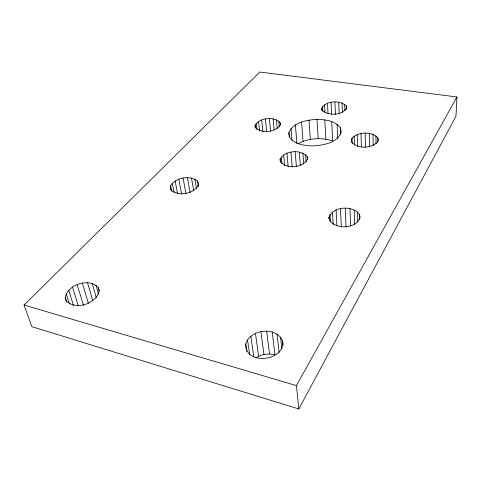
<?xml version="1.0" encoding="UTF-8"?>
<svg xmlns="http://www.w3.org/2000/svg" width="481" height="481" viewBox="0 0 481 481"><rect width="100%" height="100%" fill="white"/><g stroke="black" fill="none" stroke-linecap="round" stroke-linejoin="round"><path stroke-width="0.72" d="M456.95 96.964L455.958 116.288L298.827 408.97L31.83 326.659L24.05 305.02L259.794 72.03L456.95 96.964L296.428 385.612L298.827 408.97M170.31 188.083L170.641 185.612C176.034 177.447 189.43 175.078 197.312 180.868L198.479 183.063L198.28 185.522C193.061 193.963 179.191 196.41 171.368 190.326L170.31 188.083L170.593 189.526M98.292 287.512L99.152 290.68C96.579 303.968 74.994 310.894 65.903 300.409L65.212 297.15C68.308 284.235 88.949 277.579 98.292 287.512L99.314 291.119M328.968 217.28C333.375 205.922 352.567 205.225 359.523 214.514L360.131 217.364C356.126 229.1 336.105 229.852 329.419 220.142L328.968 217.28L329.052 218.759M352.086 138.047L351.256 140.181L351.743 142.322C358.189 149.134 371.182 148.521 377.675 142.021L378.403 139.857L377.789 137.728C371.236 131.187 358.652 131.77 352.086 138.047L352.26 143.2M282.587 340.831C285.78 361.273 244.685 365.831 245.737 344.053C250.222 327.441 282.347 325.992 283.087 345.274M321.663 108.195C326.28 100.457 339.959 99.964 346.284 105.898L346.723 107.744C342.322 115.693 328.186 116.216 321.999 110.053L321.663 108.195L321.795 110.389M280.128 159.187C284.986 150.337 300.787 149.002 307.239 156.692L307.539 158.958C302.946 168.073 286.55 169.468 280.303 161.46L280.128 159.187L280.417 162.157M288.913 132.63C293.428 122.048 306.776 120.058 316.985 119.342C325.294 119.589 335.095 120.629 340.41 127.85L341.276 131.92C337.452 143.242 323.178 145.214 312.824 145.935C304.449 145.593 294.186 144.565 289.328 136.736L288.913 132.63L289.291 136.959M280.195 122.787L280.363 124.741C275.601 132.509 261.117 134.127 255.14 127.086L255.08 125.12C260.041 117.568 274.05 116.005 280.195 122.787L280.405 125M255.814 357.972C261.279 354.052 268.5 353.27 274.946 354.78L272.174 331.956M298.184 143.639C308.634 137.981 321.47 137.313 332.708 140.927L331.716 121.525M24.05 305.02L296.428 385.612M65.212 297.15L66.763 302.05M66.192 293.614L69.486 304.088M68.711 290.145L73.485 305.477M72.517 287.073L78.283 305.862M77.225 284.686L83.514 305.519M82.395 283.189L88.36 303.307M87.542 282.732L92.779 300.703M92.184 283.351L96.32 297.739M95.887 284.986L98.551 294.36M170.641 185.612L171.765 191.378M172.312 183.165L174.11 192.514M175.138 180.964L177.591 193.891M178.842 179.227L181.65 194.288M183.075 178.108L185.949 193.879M187.428 177.705L190.115 192.773M191.498 178.066L193.765 190.993M194.901 179.154L196.513 188.504M197.312 180.868L198.292 186.64M245.737 344.053L246.837 351.425M247.499 339.905L249.669 354.623M250.86 336.243L253.812 356.836M255.477 333.417L258.628 356.199M260.912 331.674L263.931 354.461M266.654 331.175L269.546 353.968M276.96 333.958L279.112 352.399M255.08 125.12L255.423 128.072M256.253 123.154L257.004 129.774M280.555 337.013L281.896 348.833M258.519 121.374L259.584 130.916M261.664 119.949L262.939 131.68M265.374 119.005L266.69 131.469M269.312 118.639L270.587 131.103M273.094 118.879L274.188 129.894M281.283 156.92L281.92 163.594M276.365 119.709L277.218 128.535M278.818 121.056L279.377 126.948M283.634 154.882L284.674 165.981M286.959 153.259L288.161 166.564M290.933 152.2L292.214 166.979M291.017 128.559L292.039 140.494M295.172 151.81L296.404 166.594M295.394 124.904L296.909 143.488M299.29 152.116L300.354 165.44M301.587 121.994L303.054 141.276M302.892 153.102L303.745 164.225M305.633 154.678L306.187 162.109M307.239 156.692L307.455 159.668M309.012 120.088L310.359 139.358M316.985 119.342L318.206 138.63M322.547 106.337L322.847 111.448M324.555 104.648L325.006 112.662M324.789 119.835L325.89 139.165M330.026 214.448L330.447 221.819M327.477 103.289L328.024 113.48M332.479 211.923L333.165 224.435M331.036 102.393L331.631 114.033M336.075 209.932L336.904 226.106M340.47 208.664L341.336 227.038M334.896 102.032L335.485 114.406M337.103 124.278L337.77 138.522M340.41 127.85L340.698 134.379M338.684 102.243L339.207 113.901M342.057 103.012L342.454 112.506M345.244 208.231L346.037 226.611M346.284 105.898L346.428 109.566M349.958 208.676L350.613 225.607M344.673 104.269L344.937 110.858M354.16 209.956L354.683 224.711M357.461 211.965L357.798 222.312M354.136 136.117L354.431 144.937M357.209 134.578L357.569 146.326M359.523 214.514L359.68 219.703M361.003 133.568L361.363 146.777M365.157 133.183L365.488 147.132M369.282 133.459L369.552 146.693M372.991 134.373L373.178 145.418M375.92 135.84L376.04 143.963M377.789 137.728L377.838 141.426"/></g></svg>
